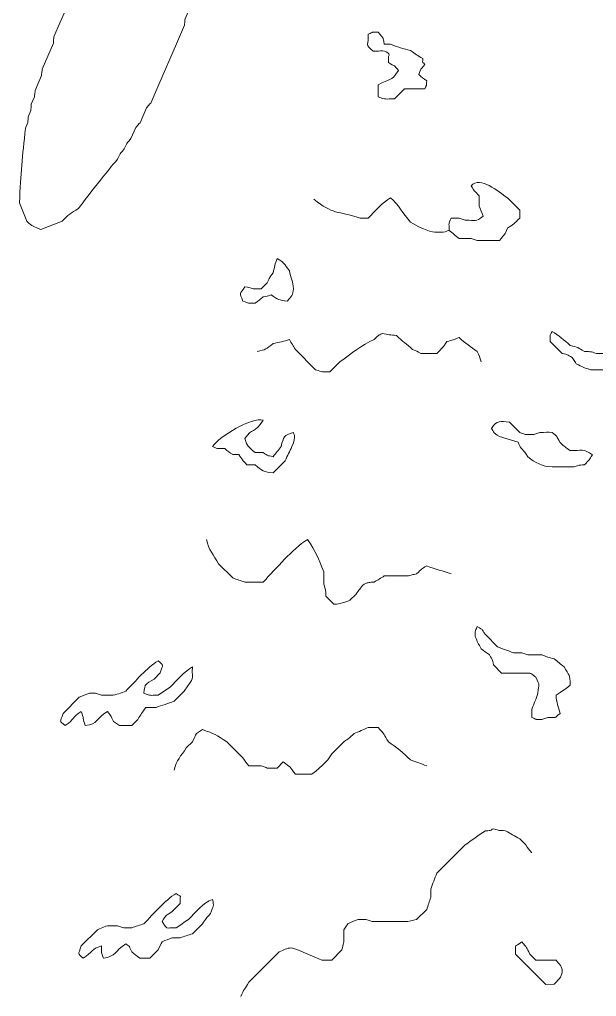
# Model space of a CAD drawing. Header units: millimetres. Extents: x -198 to 206, y -82 to 144.
# Drawn here: x -195.4 to -151.6, y -66.9 to 7.3 of the extents above; entities that cross this region are included whole.
import ezdxf

# ---------------------------------------------------------------- set-up
doc = ezdxf.new("R2010")
doc.units = ezdxf.units.MM
doc.header["$MEASUREMENT"] = 0
doc.layers.add('svg2', color=7, linetype='Continuous')

msp = doc.modelspace()

# ---------------------------------------------------------------- linework, layer by layer
at = {"layer": 'svg2', "lineweight": 9}
for points, knots in [([(-159.9075, 35.5064), (-159.884, 36.1101), (-159.8783, 35.9587), (-159.6211, 36.5531), (-159.6211, 36.5531), (-159.6211, 36.5638), (-159.5806, 37.0094), (-159.5791, 37.0365), (-159.5791, 37.0365), (-159.5791, 37.0365), (-159.2737, 37.7403), (-159.2737, 37.7403), (-159.2737, 37.7403), (-159.1055, 39.9542), (-158.9064, 41.4197), (-159.1504, 43.7084), (-159.1504, 43.7084), (-159.4082, 46.1284), (-160.1535, 48.1822), (-160.5919, 50.5213), (-160.5919, 50.5213), (-160.5919, 50.5213), (-160.9112, 51.3286), (-160.9112, 51.3286), (-160.9112, 51.3286), (-160.9132, 51.349), (-161.0053, 51.8426), (-161.0099, 51.8729), (-161.0099, 51.8729), (-161.0099, 51.8729), (-161.4088, 52.8821), (-161.4088, 52.8821), (-161.4088, 52.8821), (-161.4104, 52.9025), (-161.5025, 53.3961), (-161.5071, 53.4263), (-161.5071, 53.4263), (-161.5071, 53.4263), (-162.1454, 55.0407), (-162.1454, 55.0407), (-162.1454, 55.0407), (-162.1474, 55.0617), (-162.2391, 55.5547), (-162.2442, 55.5855), (-162.2442, 55.5855), (-162.2442, 55.5855), (-163.4407, 58.6132), (-163.4407, 58.6132), (-163.4407, 58.6132), (-163.4427, 58.6332), (-163.5348, 59.1268), (-163.5394, 59.157), (-163.5394, 59.157), (-163.788, 59.7871), (-163.8673, 60.1032), (-164.2386, 60.6312), (-164.2386, 60.6312), (-165.7047, 60.4246), (-167.5712, 59.4306), (-169.0215, 58.8572), (-169.0215, 58.8572), (-169.0378, 58.8445), (-169.4604, 58.5738), (-169.4863, 58.5575), (-169.4863, 58.5575), (-169.4863, 58.5575), (-171.3029, 57.8388), (-171.3029, 57.8388), (-171.3029, 57.8388), (-171.3187, 57.8264), (-171.7412, 57.5554), (-171.7673, 57.538), (-171.7673, 57.538), (-171.7673, 57.538), (-172.7761, 57.1396), (-172.7761, 57.1396), (-172.7761, 57.1396), (-172.7923, 57.1273), (-173.2149, 56.8567), (-173.241, 56.8393), (-173.241, 56.8393), (-173.241, 56.8393), (-174.2503, 56.4402), (-174.2503, 56.4402), (-174.2503, 56.4402), (-176.1966, 55.1993), (-178.3516, 54.2351), (-180.2075, 52.8335), (-180.2075, 52.8335), (-182.2434, 51.2964), (-182.9912, 50.2058), (-184.6, 48.3822), (-184.6, 48.3822), (-184.6, 48.3822), (-184.9658, 47.5371), (-184.9658, 47.5371), (-184.9658, 47.5371), (-184.9733, 47.5294), (-185.2712, 47.1955), (-185.29, 47.1755), (-185.29, 47.1755), (-185.29, 47.1755), (-185.7166, 46.1902), (-185.7166, 46.1902), (-185.7166, 46.1902), (-185.7166, 46.1902), (-185.9612, 45.6266), (-185.9612, 45.6266), (-185.9612, 45.6266), (-186.0855, 44.3262), (-186.1591, 43.7119), (-186.196, 42.3835), (-186.196, 42.3835), (-186.0343, 41.9205), (-186.0205, 41.877), (-185.9376, 41.4356), (-185.9376, 41.4356), (-185.9376, 41.4356), (-185.5387, 40.4263), (-185.5387, 40.4263), (-185.5387, 40.4263), (-185.2951, 40.0478), (-185.2767, 40.0054), (-185.0788, 39.5577), (-185.0788, 39.5577), (-184.8444, 39.3123), (-184.6287, 39.036), (-184.4168, 38.7695), (-184.4168, 38.7695), (-183.8251, 38.1035), (-183.4418, 37.9522), (-182.8307, 37.4129), (-182.8307, 37.4129), (-182.8307, 37.4129), (-182.2675, 37.169), (-182.2675, 37.169), (-182.2675, 37.169), (-182.2675, 37.169), (-181.7042, 36.9244), (-181.7042, 36.9244), (-181.7042, 36.9244), (-181.7042, 36.9244), (-181.141, 36.6809), (-181.141, 36.6809), (-181.141, 36.6809), (-180.3297, 36.6032), (-179.9574, 36.4272), (-179.0668, 36.4508), (-179.0668, 36.4508), (-178.7276, 36.4784), (-178.3777, 36.5101), (-178.0386, 36.5071), (-178.0386, 36.5071), (-177.5261, 36.7097), (-177.5824, 36.6957), (-177.0907, 36.7649), (-177.0907, 36.7649), (-177.1388, 35.5167), (-183.7043, 21.1172), (-184.7606, 18.6808), (-184.7606, 18.6808), (-186.5029, 17.4312), (-187.1234, 15.9242), (-188.4451, 14.4239), (-188.4451, 14.4239), (-188.4451, 14.4239), (-188.6891, 13.8611), (-188.6891, 13.8611), (-188.6891, 13.8611), (-188.6968, 13.854), (-188.9945, 13.5195), (-189.0129, 13.4995), (-189.0129, 13.4995), (-189.0129, 13.4995), (-189.2569, 12.9363), (-189.2569, 12.9363), (-189.2569, 12.9363), (-189.2646, 12.9286), (-189.5623, 12.5947), (-189.5807, 12.5747), (-189.5807, 12.5747), (-189.5807, 12.5747), (-189.947, 11.7302), (-189.947, 11.7302), (-189.947, 11.7302), (-189.9547, 11.7225), (-190.2524, 11.389), (-190.2708, 11.3686), (-190.2708, 11.3686), (-190.2708, 11.3686), (-191.0033, 9.6789), (-191.0033, 9.6789), (-191.0033, 9.6789), (-191.0104, 9.6718), (-191.3081, 9.3373), (-191.3271, 9.3179), (-191.3271, 9.3179), (-191.3271, 9.3179), (-192.1813, 7.3464), (-192.1813, 7.3464), (-192.1813, 7.3464), (-192.1813, 7.3464), (-192.3037, 7.0646), (-192.3037, 7.0646), (-192.3037, 7.0646), (-192.3037, 7.0646), (-192.7916, 5.9382), (-192.7916, 5.9382), (-192.7916, 5.9382), (-192.7916, 5.9275), (-192.832, 5.4823), (-192.8335, 5.4548), (-192.8335, 5.4548), (-192.8335, 5.4548), (-193.2612, 4.4691), (-193.2612, 4.4691), (-193.2612, 4.4691), (-193.2612, 4.4691), (-193.6878, 3.4833), (-193.6878, 3.4833), (-193.6878, 3.4833), (-193.6878, 3.4726), (-193.7281, 3.027), (-193.7302, 3.0005), (-193.7302, 3.0005), (-193.7302, 3.0005), (-194.2182, 1.8736), (-194.2182, 1.8736), (-194.2182, 1.8736), (-194.2182, 1.8643), (-194.2591, 1.4172), (-194.2607, 1.3907), (-194.2607, 1.3907), (-194.2607, 1.3907), (-194.5048, 0.8269), (-194.5048, 0.8269), (-194.5048, 0.8269), (-194.5048, 0.8168), (-194.5457, 0.3706), (-194.5471, 0.3441), (-194.5471, 0.3441), (-194.5471, 0.3441), (-194.7302, -0.0784), (-194.7302, -0.0784), (-194.7302, -0.0784), (-194.7298, -0.0897), (-194.7707, -0.5352), (-194.7723, -0.5623), (-194.7723, -0.5623), (-194.7723, -0.5623), (-194.9559, -0.9844), (-194.9559, -0.9844), (-194.9559, -0.9844), (-195.1645, -3.1711), (-195.3395, -4.3978), (-195.4014, -6.6449), (-195.4014, -6.6449), (-195.4014, -6.6449), (-194.8433, -8.0578), (-194.8433, -8.0578), (-194.8433, -8.0578), (-194.3646, -8.4793), (-194.3911, -8.421), (-193.7779, -8.6869), (-193.7779, -8.6869), (-193.7779, -8.6869), (-192.1635, -8.0481), (-192.1635, -8.0481), (-192.1635, -8.0481), (-191.6928, -7.5826), (-191.5236, -7.4169), (-190.9096, -7.0864), (-190.9096, -7.0864), (-190.3685, -6.2883), (-188.6278, -4.116), (-187.9531, -3.3502), (-187.9531, -3.3502), (-187.9531, -3.3502), (-187.7694, -2.9281), (-187.7694, -2.9281), (-187.7694, -2.9281), (-187.7623, -2.9204), (-187.465, -2.5865), (-187.4456, -2.5665), (-187.4456, -2.5665), (-187.4456, -2.5665), (-187.263, -2.144), (-187.263, -2.144), (-187.263, -2.144), (-187.2553, -2.1369), (-186.9577, -1.8028), (-186.9387, -1.7829), (-186.9387, -1.7829), (-186.9387, -1.7829), (-186.573, -0.9383), (-186.573, -0.9383), (-186.573, -0.9383), (-186.5653, -0.9306), (-186.2676, -0.5967), (-186.2492, -0.5767), (-186.2492, -0.5767), (-186.2492, -0.5767), (-185.7611, 0.5497), (-185.7611, 0.5497), (-185.7611, 0.5497), (-185.753, 0.5574), (-185.4558, 0.8915), (-185.4369, 0.9113), (-185.4369, 0.9113), (-185.4369, 0.9113), (-184.8266, 2.3196), (-184.8266, 2.3196), (-184.8266, 2.3196), (-184.8266, 2.3196), (-183.4843, 5.4174), (-183.4843, 5.4174), (-183.4843, 5.4174), (-183.4843, 5.4174), (-182.874, 6.8252), (-182.874, 6.8252), (-182.874, 6.8252), (-182.874, 6.8359), (-182.8331, 7.2809), (-182.8317, 7.3086), (-182.8317, 7.3086), (-182.8317, 7.3086), (-182.3436, 8.435), (-182.3436, 8.435), (-182.3436, 8.435), (-182.3436, 8.4461), (-182.3032, 8.8911), (-182.3011, 8.9182), (-182.3011, 8.9182), (-182.3011, 8.9182), (-181.9354, 9.7633), (-181.9354, 9.7633), (-181.9354, 9.7633), (-181.9354, 9.774), (-181.8946, 10.2192), (-181.8925, 10.2467), (-181.8925, 10.2467), (-181.8925, 10.2467), (-181.6485, 10.8099), (-181.6485, 10.8099), (-181.6485, 10.8099), (-181.5564, 11.7772), (-181.2249, 12.8647), (-181.0853, 13.9103), (-181.0853, 13.9103), (-180.9159, 15.1696), (-180.8704, 16.0817), (-180.8366, 17.315), (-180.8366, 17.315), (-179.5553, 20.2722), (-178.2739, 23.2289), (-176.9925, 26.1854), (-176.9925, 26.1854), (-176.3413, 27.6878), (-175.6901, 29.1891), (-175.0401, 30.6914), (-175.0401, 30.6914), (-174.5899, 31.7289), (-173.8078, 34.6425), (-172.866, 34.9341), (-172.866, 34.9341), (-172.5709, 34.5197), (-172.6154, 34.578), (-172.4068, 34.066), (-172.4068, 34.066), (-172.1724, 33.8205), (-171.9561, 33.5437), (-171.7448, 33.2778), (-171.7448, 33.2778), (-171.153, 32.6118), (-170.7699, 32.4599), (-170.158, 31.9212), (-170.158, 31.9212), (-170.158, 31.9212), (-169.5948, 31.6771), (-169.5948, 31.6771), (-169.5948, 31.6771), (-169.5948, 31.6771), (-169.0316, 31.4327), (-169.0316, 31.4327), (-169.0316, 31.4327), (-169.0316, 31.4327), (-168.4684, 31.1886), (-168.4684, 31.1886), (-168.4684, 31.1886), (-167.6571, 31.1109), (-167.2848, 30.935), (-166.3942, 30.9585), (-166.3942, 30.9585), (-165.983, 30.9927), (-165.5783, 31.0409), (-165.1645, 31.0945), (-165.1645, 31.0945), (-165.1645, 31.0945), (-163.5502, 31.733), (-163.5502, 31.733), (-163.5502, 31.733), (-163.1716, 31.977), (-163.1287, 31.9954), (-162.6815, 32.1928), (-162.6815, 32.1928), (-161.8687, 32.9975), (-161.3889, 33.4021), (-160.5975, 34.3008), (-160.5975, 34.3008), (-160.5975, 34.3008), (-160.2922, 35.0047), (-160.2922, 35.0047), (-160.2922, 35.0047), (-160.018, 35.2962), (-160.109, 35.2114), (-159.9075, 35.5064)], [0, 0, 0, 0, 0.0095238, 0.0095238, 0.0095238, 0.0095238, 0.0190476, 0.0190476, 0.0190476, 0.0190476, 0.0285714, 0.0285714, 0.0285714, 0.0285714, 0.0380952, 0.0380952, 0.0380952, 0.0380952, 0.047619, 0.047619, 0.047619, 0.047619, 0.0571429, 0.0571429, 0.0571429, 0.0571429, 0.0666667, 0.0666667, 0.0666667, 0.0666667, 0.0761905, 0.0761905, 0.0761905, 0.0761905, 0.0857143, 0.0857143, 0.0857143, 0.0857143, 0.0952381, 0.0952381, 0.0952381, 0.0952381, 0.1047619, 0.1047619, 0.1047619, 0.1047619, 0.1142857, 0.1142857, 0.1142857, 0.1142857, 0.1238095, 0.1238095, 0.1238095, 0.1238095, 0.1333333, 0.1333333, 0.1333333, 0.1333333, 0.1428571, 0.1428571, 0.1428571, 0.1428571, 0.152381, 0.152381, 0.152381, 0.152381, 0.1619048, 0.1619048, 0.1619048, 0.1619048, 0.1714286, 0.1714286, 0.1714286, 0.1714286, 0.1809524, 0.1809524, 0.1809524, 0.1809524, 0.1904762, 0.1904762, 0.1904762, 0.1904762, 0.2, 0.2, 0.2, 0.2, 0.2095238, 0.2095238, 0.2095238, 0.2095238, 0.2190476, 0.2190476, 0.2190476, 0.2190476, 0.2285714, 0.2285714, 0.2285714, 0.2285714, 0.2380952, 0.2380952, 0.2380952, 0.2380952, 0.247619, 0.247619, 0.247619, 0.247619, 0.2571429, 0.2571429, 0.2571429, 0.2571429, 0.2666667, 0.2666667, 0.2666667, 0.2666667, 0.2761905, 0.2761905, 0.2761905, 0.2761905, 0.2857143, 0.2857143, 0.2857143, 0.2857143, 0.2952381, 0.2952381, 0.2952381, 0.2952381, 0.3047619, 0.3047619, 0.3047619, 0.3047619, 0.3142857, 0.3142857, 0.3142857, 0.3142857, 0.3238095, 0.3238095, 0.3238095, 0.3238095, 0.3333333, 0.3333333, 0.3333333, 0.3333333, 0.3428571, 0.3428571, 0.3428571, 0.3428571, 0.352381, 0.352381, 0.352381, 0.352381, 0.3619048, 0.3619048, 0.3619048, 0.3619048, 0.3714286, 0.3714286, 0.3714286, 0.3714286, 0.3809524, 0.3809524, 0.3809524, 0.3809524, 0.3904762, 0.3904762, 0.3904762, 0.3904762, 0.4, 0.4, 0.4, 0.4, 0.4095238, 0.4095238, 0.4095238, 0.4095238, 0.4190476, 0.4190476, 0.4190476, 0.4190476, 0.4285714, 0.4285714, 0.4285714, 0.4285714, 0.4380952, 0.4380952, 0.4380952, 0.4380952, 0.447619, 0.447619, 0.447619, 0.447619, 0.4571429, 0.4571429, 0.4571429, 0.4571429, 0.4666667, 0.4666667, 0.4666667, 0.4666667, 0.4761905, 0.4761905, 0.4761905, 0.4761905, 0.4857143, 0.4857143, 0.4857143, 0.4857143, 0.4952381, 0.4952381, 0.4952381, 0.4952381, 0.5047619, 0.5047619, 0.5047619, 0.5047619, 0.5142857, 0.5142857, 0.5142857, 0.5142857, 0.5238095, 0.5238095, 0.5238095, 0.5238095, 0.5333333, 0.5333333, 0.5333333, 0.5333333, 0.5428571, 0.5428571, 0.5428571, 0.5428571, 0.552381, 0.552381, 0.552381, 0.552381, 0.5619048, 0.5619048, 0.5619048, 0.5619048, 0.5714286, 0.5714286, 0.5714286, 0.5714286, 0.5809524, 0.5809524, 0.5809524, 0.5809524, 0.5904762, 0.5904762, 0.5904762, 0.5904762, 0.6, 0.6, 0.6, 0.6, 0.6095238, 0.6095238, 0.6095238, 0.6095238, 0.6190476, 0.6190476, 0.6190476, 0.6190476, 0.6285714, 0.6285714, 0.6285714, 0.6285714, 0.6380952, 0.6380952, 0.6380952, 0.6380952, 0.647619, 0.647619, 0.647619, 0.647619, 0.6571429, 0.6571429, 0.6571429, 0.6571429, 0.6666667, 0.6666667, 0.6666667, 0.6666667, 0.6761905, 0.6761905, 0.6761905, 0.6761905, 0.6857143, 0.6857143, 0.6857143, 0.6857143, 0.6952381, 0.6952381, 0.6952381, 0.6952381, 0.7047619, 0.7047619, 0.7047619, 0.7047619, 0.7142857, 0.7142857, 0.7142857, 0.7142857, 0.7238095, 0.7238095, 0.7238095, 0.7238095, 0.7333333, 0.7333333, 0.7333333, 0.7333333, 0.7428571, 0.7428571, 0.7428571, 0.7428571, 0.752381, 0.752381, 0.752381, 0.752381, 0.7619048, 0.7619048, 0.7619048, 0.7619048, 0.7714286, 0.7714286, 0.7714286, 0.7714286, 0.7809524, 0.7809524, 0.7809524, 0.7809524, 0.7904762, 0.7904762, 0.7904762, 0.7904762, 0.8, 0.8, 0.8, 0.8, 0.8095238, 0.8095238, 0.8095238, 0.8095238, 0.8190476, 0.8190476, 0.8190476, 0.8190476, 0.8285714, 0.8285714, 0.8285714, 0.8285714, 0.8380952, 0.8380952, 0.8380952, 0.8380952, 0.847619, 0.847619, 0.847619, 0.847619, 0.8571429, 0.8571429, 0.8571429, 0.8571429, 0.8666667, 0.8666667, 0.8666667, 0.8666667, 0.8761905, 0.8761905, 0.8761905, 0.8761905, 0.8857143, 0.8857143, 0.8857143, 0.8857143, 0.8952381, 0.8952381, 0.8952381, 0.8952381, 0.9047619, 0.9047619, 0.9047619, 0.9047619, 0.9142857, 0.9142857, 0.9142857, 0.9142857, 0.9238095, 0.9238095, 0.9238095, 0.9238095, 0.9333333, 0.9333333, 0.9333333, 0.9333333, 0.9428571, 0.9428571, 0.9428571, 0.9428571, 0.952381, 0.952381, 0.952381, 0.952381, 0.9619048, 0.9619048, 0.9619048, 0.9619048, 0.9714286, 0.9714286, 0.9714286, 0.9714286, 0.9809524, 0.9809524, 0.9809524, 0.9809524, 1, 1, 1, 1]), ([(-168.1536, 2.3091), (-167.3209, 2.7894), (-167.171, 2.5014), (-166.6191, 3.3839), (-166.6191, 3.3839), (-166.9613, 3.8253), (-166.8559, 3.68), (-167.3864, 3.9977), (-167.3864, 3.9977), (-167.3864, 3.9977), (-167.3864, 4.458), (-167.3864, 4.458), (-167.3864, 4.458), (-167.1525, 4.7348), (-167.8043, 4.9874), (-168.1255, 4.8478), (-168.1255, 4.8478), (-168.1255, 4.8478), (-168.543, 4.8642), (-168.543, 4.8642), (-168.543, 4.8642), (-169.2258, 5.3359), (-168.8443, 5.3654), (-168.921, 6.1466), (-168.921, 6.1466), (-168.4309, 6.3414), (-168.7741, 6.2862), (-168.1536, 6.3001), (-168.1536, 6.3001), (-167.7572, 5.7977), (-167.8252, 6.0065), (-167.6933, 5.3788), (-167.6933, 5.3788), (-167.6933, 5.3788), (-167.2329, 5.3782), (-167.2329, 5.3782), (-167.2329, 5.3782), (-166.7199, 5.2007), (-166.2431, 5.0208), (-165.6983, 4.9178), (-165.6983, 4.9178), (-165.3019, 4.6048), (-165.1852, 4.5481), (-164.7776, 4.304), (-164.7776, 4.304), (-164.7776, 3.7905), (-164.8221, 4.1628), (-164.6242, 3.8443), (-164.6242, 3.8443), (-164.9925, 3.3766), (-164.862, 3.6191), (-165.0846, 3.0763), (-165.0846, 3.0763), (-164.8128, 2.8616), (-164.7561, 2.7987), (-164.4706, 2.6165), (-164.4706, 2.6165), (-164.5147, 2.0584), (-164.4334, 2.4467), (-164.6242, 2.0028), (-164.6242, 2.0028), (-164.6242, 2.0028), (-166.1587, 2.0028), (-166.1587, 2.0028), (-166.1587, 2.0028), (-166.1587, 2.0028), (-166.9265, 1.2354), (-166.9265, 1.2354), (-166.9265, 1.2354), (-167.5904, 1.2354), (-167.5664, 1.1612), (-168.1536, 1.3888), (-168.1536, 1.3888), (-168.1536, 1.3888), (-168.1536, 2.3091), (-168.1536, 2.3091)], [0, 0, 0, 0, 0.05, 0.05, 0.05, 0.05, 0.1, 0.1, 0.1, 0.1, 0.15, 0.15, 0.15, 0.15, 0.2, 0.2, 0.2, 0.2, 0.25, 0.25, 0.25, 0.25, 0.3, 0.3, 0.3, 0.3, 0.35, 0.35, 0.35, 0.35, 0.4, 0.4, 0.4, 0.4, 0.45, 0.45, 0.45, 0.45, 0.5, 0.5, 0.5, 0.5, 0.55, 0.55, 0.55, 0.55, 0.6, 0.6, 0.6, 0.6, 0.65, 0.65, 0.65, 0.65, 0.7, 0.7, 0.7, 0.7, 0.75, 0.75, 0.75, 0.75, 0.8, 0.8, 0.8, 0.8, 0.85, 0.85, 0.85, 0.85, 0.9, 0.9, 0.9, 0.9, 1, 1, 1, 1]), ([(-162.0153, -9.3547), (-162.0153, -9.3547), (-161.0946, -9.3547), (-161.0946, -9.3547), (-161.0946, -9.3547), (-161.0853, -9.3581), (-160.6597, -9.4984), (-160.6342, -9.5081), (-160.6342, -9.5081), (-160.6342, -9.5081), (-158.9461, -9.5081), (-158.9461, -9.5081), (-158.9461, -9.5081), (-158.5436, -9.0621), (-158.5667, -9.0676), (-158.3323, -8.5873), (-158.3323, -8.5873), (-157.9011, -8.2963), (-157.8151, -8.2144), (-157.4116, -7.82), (-157.4116, -7.82), (-157.4116, -7.82), (-157.4116, -7.2062), (-157.4116, -7.2062), (-157.4116, -7.2062), (-157.4116, -7.2062), (-158.3323, -6.2854), (-158.3323, -6.2854), (-158.3323, -6.2854), (-159.0505, -5.8158), (-160.4132, -4.5708), (-161.095, -5.3647), (-161.095, -5.3647), (-160.8321, -5.8006), (-160.8675, -5.7366), (-160.4808, -6.1315), (-160.4808, -6.1315), (-160.4808, -6.1315), (-160.4808, -6.8992), (-160.4808, -6.8992), (-160.4808, -6.8992), (-160.3774, -7.151), (-160.2751, -7.4138), (-160.1738, -7.666), (-160.1738, -7.666), (-160.8317, -8.1351), (-160.7018, -7.9735), (-161.555, -7.9735), (-161.555, -7.9735), (-161.5641, -7.9693), (-161.9897, -7.8297), (-162.0153, -7.82), (-162.0153, -7.82), (-162.0153, -7.82), (-162.6291, -7.82), (-162.6291, -7.82), (-162.6291, -7.82), (-162.8333, -8.3449), (-162.7827, -8.1095), (-162.7621, -8.7515), (-162.7621, -8.7515), (-162.4711, -8.9771), (-162.3007, -9.172), (-162.0153, -9.3547)], [0, 0, 0, 0, 0.0588235, 0.0588235, 0.0588235, 0.0588235, 0.1176471, 0.1176471, 0.1176471, 0.1176471, 0.1764706, 0.1764706, 0.1764706, 0.1764706, 0.2352941, 0.2352941, 0.2352941, 0.2352941, 0.2941176, 0.2941176, 0.2941176, 0.2941176, 0.3529412, 0.3529412, 0.3529412, 0.3529412, 0.4117647, 0.4117647, 0.4117647, 0.4117647, 0.4705882, 0.4705882, 0.4705882, 0.4705882, 0.5294118, 0.5294118, 0.5294118, 0.5294118, 0.5882353, 0.5882353, 0.5882353, 0.5882353, 0.6470588, 0.6470588, 0.6470588, 0.6470588, 0.7058824, 0.7058824, 0.7058824, 0.7058824, 0.7647059, 0.7647059, 0.7647059, 0.7647059, 0.8235294, 0.8235294, 0.8235294, 0.8235294, 0.8823529, 0.8823529, 0.8823529, 0.8823529, 1, 1, 1, 1]), ([(-174.9057, -11.8088), (-175.3598, -11.2488), (-175.2038, -11.2774), (-175.8264, -10.8876), (-175.8264, -10.8876), (-175.9952, -11.2994), (-176.0479, -11.5101), (-176.1333, -11.9623), (-176.1333, -11.9623), (-176.455, -12.4033), (-176.3672, -12.2637), (-176.5936, -12.7295), (-176.5936, -12.7295), (-176.5936, -12.7295), (-177.054, -13.1895), (-177.054, -13.1895), (-177.054, -13.1895), (-177.054, -13.1895), (-177.6679, -13.1895), (-177.6679, -13.1895), (-177.6679, -13.1895), (-178.0454, -13.0545), (-177.9314, -13.1041), (-178.2817, -13.0361), (-178.2817, -13.0361), (-178.7079, -13.634), (-178.7043, -13.4176), (-178.4351, -14.1102), (-178.4351, -14.1102), (-177.9104, -14.3144), (-178.1457, -14.2642), (-177.5144, -14.2642), (-177.5144, -14.2642), (-177.224, -14.0785), (-177.1789, -14.0279), (-176.9006, -13.8033), (-176.9006, -13.8033), (-176.5712, -13.7348), (-176.6367, -13.766), (-176.2868, -13.6503), (-176.2868, -13.6503), (-175.719, -13.9905), (-175.7502, -14.0576), (-175.0591, -14.1107), (-175.0591, -14.1107), (-174.7916, -13.7717), (-174.5987, -13.6458), (-174.5987, -13.1895), (-174.5987, -13.1895), (-174.5987, -12.6396), (-174.8019, -12.3598), (-174.9057, -11.8088)], [0, 0, 0, 0, 0.0714286, 0.0714286, 0.0714286, 0.0714286, 0.1428571, 0.1428571, 0.1428571, 0.1428571, 0.2142857, 0.2142857, 0.2142857, 0.2142857, 0.2857143, 0.2857143, 0.2857143, 0.2857143, 0.3571429, 0.3571429, 0.3571429, 0.3571429, 0.4285714, 0.4285714, 0.4285714, 0.4285714, 0.5, 0.5, 0.5, 0.5, 0.5714286, 0.5714286, 0.5714286, 0.5714286, 0.6428571, 0.6428571, 0.6428571, 0.6428571, 0.7142857, 0.7142857, 0.7142857, 0.7142857, 0.7857143, 0.7857143, 0.7857143, 0.7857143, 0.8571429, 0.8571429, 0.8571429, 0.8571429, 1, 1, 1, 1]), ([(-145.2883, -19.6352), (-145.2883, -19.6352), (-146.0555, -18.8678), (-146.0555, -18.8678), (-146.0555, -18.8678), (-146.5747, -18.6877), (-146.6366, -18.6919), (-147.1302, -18.4074), (-147.1302, -18.4074), (-147.7334, -18.3947), (-147.5088, -18.4299), (-148.0505, -18.254), (-148.0505, -18.254), (-148.0505, -18.254), (-150.0454, -18.254), (-150.0454, -18.254), (-150.0454, -18.254), (-150.0547, -18.2504), (-150.4803, -18.1098), (-150.5058, -18.1), (-150.5058, -18.1), (-150.5058, -18.1), (-151.58, -18.1005), (-151.58, -18.1005), (-151.58, -18.1005), (-152.1217, -17.9246), (-151.8972, -17.9604), (-152.5007, -17.9471), (-152.5007, -17.9471), (-153.0026, -17.6463), (-152.9872, -17.6105), (-153.575, -17.4867), (-153.575, -17.4867), (-154.0154, -17.0806), (-154.4743, -16.7072), (-154.9562, -16.412), (-154.9562, -16.412), (-155.1505, -16.9021), (-155.0962, -16.5588), (-155.1096, -17.1793), (-155.1096, -17.1793), (-155.1096, -17.1793), (-154.1888, -18.1005), (-154.1888, -18.1005), (-154.1888, -18.1005), (-153.6707, -18.2008), (-153.8804, -18.1425), (-153.4215, -18.4074), (-153.4215, -18.4074), (-153.4118, -18.4254), (-153.1315, -18.8413), (-153.1147, -18.8678), (-153.1147, -18.8678), (-152.6215, -19.1527), (-152.5596, -19.1487), (-152.0404, -19.3278), (-152.0404, -19.3278), (-152.0404, -19.3278), (-149.4317, -19.3278), (-149.4317, -19.3278), (-149.4317, -19.3278), (-149.1083, -19.4351), (-148.9672, -19.4945), (-148.6649, -19.6352), (-148.6649, -19.6352), (-148.3861, -20.7599), (-149.1826, -20.5349), (-149.2781, -21.783), (-149.2781, -21.783), (-148.691, -22.0117), (-148.7149, -21.937), (-148.0505, -21.937), (-148.0505, -21.937), (-148.0413, -21.9334), (-147.6163, -21.7928), (-147.5902, -21.783), (-147.5902, -21.783), (-147.2838, -21.8424), (-147.1298, -21.8792), (-146.8228, -21.937), (-146.8228, -21.937), (-146.2428, -21.1221), (-146.5937, -21.5396), (-146.6694, -20.5559), (-146.6694, -20.5559), (-145.9711, -20.2694), (-145.7578, -20.3145), (-145.2883, -19.6352)], [0, 0, 0, 0, 0.0434783, 0.0434783, 0.0434783, 0.0434783, 0.0869565, 0.0869565, 0.0869565, 0.0869565, 0.1304348, 0.1304348, 0.1304348, 0.1304348, 0.173913, 0.173913, 0.173913, 0.173913, 0.2173913, 0.2173913, 0.2173913, 0.2173913, 0.2608696, 0.2608696, 0.2608696, 0.2608696, 0.3043478, 0.3043478, 0.3043478, 0.3043478, 0.3478261, 0.3478261, 0.3478261, 0.3478261, 0.3913043, 0.3913043, 0.3913043, 0.3913043, 0.4347826, 0.4347826, 0.4347826, 0.4347826, 0.4782609, 0.4782609, 0.4782609, 0.4782609, 0.5217391, 0.5217391, 0.5217391, 0.5217391, 0.5652174, 0.5652174, 0.5652174, 0.5652174, 0.6086957, 0.6086957, 0.6086957, 0.6086957, 0.6521739, 0.6521739, 0.6521739, 0.6521739, 0.6956522, 0.6956522, 0.6956522, 0.6956522, 0.7391304, 0.7391304, 0.7391304, 0.7391304, 0.7826087, 0.7826087, 0.7826087, 0.7826087, 0.826087, 0.826087, 0.826087, 0.826087, 0.8695652, 0.8695652, 0.8695652, 0.8695652, 0.9130435, 0.9130435, 0.9130435, 0.9130435, 1, 1, 1, 1]), ([(-174.599, -24.0845), (-175.3371, -24.2973), (-175.3648, -24.4242), (-175.5198, -25.1592), (-175.5198, -25.1592), (-175.7495, -25.4431), (-175.9033, -25.6427), (-176.1336, -25.9266), (-176.1336, -25.9266), (-176.6518, -25.8262), (-176.442, -25.8845), (-176.9009, -25.6196), (-176.9009, -25.6196), (-176.9009, -25.6196), (-177.5147, -25.6196), (-177.5147, -25.6196), (-177.5147, -25.6196), (-178.0538, -25.0805), (-178.0876, -25.2222), (-178.282, -24.5449), (-178.282, -24.5449), (-177.7428, -23.732), (-177.5187, -24.1745), (-176.9009, -23.1643), (-176.9009, -23.1643), (-177.7505, -22.8998), (-180.1946, -24.3556), (-180.7373, -25.1592), (-180.7373, -25.1592), (-180.2124, -25.3628), (-180.4473, -25.3126), (-179.8166, -25.3126), (-179.8166, -25.3126), (-179.5408, -25.5306), (-179.4835, -25.5858), (-179.2028, -25.773), (-179.2028, -25.773), (-179.2028, -25.773), (-178.7424, -25.773), (-178.7424, -25.773), (-178.7424, -25.773), (-178.4921, -26.1465), (-178.4605, -26.1812), (-178.1285, -26.5404), (-178.1285, -26.5404), (-178.1285, -26.5404), (-177.5147, -26.5404), (-177.5147, -26.5404), (-177.5147, -26.5404), (-176.9489, -26.987), (-176.8661, -27.0979), (-176.1336, -27.1541), (-176.1336, -27.1541), (-176.1336, -27.1541), (-175.2128, -26.2334), (-175.2128, -26.2334), (-175.2128, -26.2334), (-175.0497, -25.8268), (-174.8874, -25.5583), (-174.7105, -25.1592), (-174.7105, -25.1592), (-174.3202, -24.2794), (-174.6148, -24.2093), (-174.599, -24.0845)], [0, 0, 0, 0, 0.0588235, 0.0588235, 0.0588235, 0.0588235, 0.1176471, 0.1176471, 0.1176471, 0.1176471, 0.1764706, 0.1764706, 0.1764706, 0.1764706, 0.2352941, 0.2352941, 0.2352941, 0.2352941, 0.2941176, 0.2941176, 0.2941176, 0.2941176, 0.3529412, 0.3529412, 0.3529412, 0.3529412, 0.4117647, 0.4117647, 0.4117647, 0.4117647, 0.4705882, 0.4705882, 0.4705882, 0.4705882, 0.5294118, 0.5294118, 0.5294118, 0.5294118, 0.5882353, 0.5882353, 0.5882353, 0.5882353, 0.6470588, 0.6470588, 0.6470588, 0.6470588, 0.7058824, 0.7058824, 0.7058824, 0.7058824, 0.7647059, 0.7647059, 0.7647059, 0.7647059, 0.8235294, 0.8235294, 0.8235294, 0.8235294, 0.8823529, 0.8823529, 0.8823529, 0.8823529, 1, 1, 1, 1]), ([(-156.3373, -24.2393), (-156.3118, -24.2302), (-155.8862, -24.0896), (-155.8769, -24.0859), (-155.8769, -24.0859), (-155.4426, -24.0767), (-155.2498, -24.0669), (-154.9562, -24.0859), (-154.9562, -24.0859), (-154.5148, -24.4281), (-154.6605, -24.3227), (-154.3428, -24.8533), (-154.3428, -24.8533), (-153.9828, -25.1852), (-153.9496, -25.2174), (-153.575, -25.4671), (-153.575, -25.4671), (-152.7039, -25.4665), (-152.5638, -25.2926), (-151.8871, -25.774), (-151.8871, -25.774), (-152.1464, -26.1976), (-152.1111, -26.1515), (-152.5009, -26.5412), (-152.5009, -26.5412), (-152.9863, -26.5786), (-152.818, -26.5454), (-153.2682, -26.6952), (-153.2682, -26.6952), (-153.2682, -26.6952), (-153.7286, -26.6952), (-153.7286, -26.6952), (-153.7286, -26.6952), (-153.7286, -26.6952), (-154.9562, -26.6952), (-154.9562, -26.6952), (-154.9562, -26.6952), (-155.6806, -26.6948), (-156.2514, -26.3591), (-156.7977, -25.9274), (-156.7977, -25.9274), (-157.1374, -25.3386), (-157.3056, -25.4481), (-157.5205, -24.8276), (-157.5205, -24.8276), (-157.5205, -24.8276), (-158.9461, -24.3929), (-158.9461, -24.3929), (-158.9461, -24.3929), (-159.4765, -24.0378), (-159.2187, -24.2942), (-159.5599, -23.7796), (-159.5599, -23.7796), (-159.1139, -23.1217), (-158.9073, -23.2368), (-158.1788, -23.3186), (-158.1788, -23.3186), (-158.1788, -23.3186), (-157.4116, -24.0859), (-157.4116, -24.0859), (-157.4116, -24.0859), (-156.8483, -24.3049), (-156.9859, -24.2393), (-156.3373, -24.2393)], [0, 0, 0, 0, 0.0588235, 0.0588235, 0.0588235, 0.0588235, 0.1176471, 0.1176471, 0.1176471, 0.1176471, 0.1764706, 0.1764706, 0.1764706, 0.1764706, 0.2352941, 0.2352941, 0.2352941, 0.2352941, 0.2941176, 0.2941176, 0.2941176, 0.2941176, 0.3529412, 0.3529412, 0.3529412, 0.3529412, 0.4117647, 0.4117647, 0.4117647, 0.4117647, 0.4705882, 0.4705882, 0.4705882, 0.4705882, 0.5294118, 0.5294118, 0.5294118, 0.5294118, 0.5882353, 0.5882353, 0.5882353, 0.5882353, 0.6470588, 0.6470588, 0.6470588, 0.6470588, 0.7058824, 0.7058824, 0.7058824, 0.7058824, 0.7647059, 0.7647059, 0.7647059, 0.7647059, 0.8235294, 0.8235294, 0.8235294, 0.8235294, 0.8823529, 0.8823529, 0.8823529, 0.8823529, 1, 1, 1, 1]), ([(-154.0354, -41.8872), (-154.3199, -41.6579), (-154.5188, -41.5035), (-154.8028, -41.2738), (-154.8028, -41.2738), (-155.2611, -41.1767), (-155.304, -41.1346), (-155.7235, -40.9664), (-155.7235, -40.9664), (-155.7235, -40.9664), (-156.7977, -40.9664), (-156.7977, -40.9664), (-156.7977, -40.9664), (-156.8069, -40.9628), (-157.2325, -40.8221), (-157.258, -40.8128), (-157.258, -40.8128), (-157.258, -40.8128), (-157.872, -40.8128), (-157.872, -40.8128), (-157.872, -40.8128), (-158.3093, -40.6615), (-158.6719, -40.5244), (-159.0995, -40.3525), (-159.0995, -40.3525), (-159.0995, -40.3525), (-160.0203, -39.4317), (-160.0203, -39.4317), (-160.0203, -39.4317), (-160.3752, -38.9013), (-160.1196, -39.1597), (-160.6342, -38.8179), (-160.6342, -38.8179), (-160.8285, -39.308), (-160.7743, -38.9642), (-160.7876, -39.5853), (-160.7876, -39.5853), (-160.6223, -39.9975), (-160.5574, -40.1213), (-160.3273, -40.506), (-160.3273, -40.506), (-160.0515, -40.7244), (-159.9938, -40.7786), (-159.7135, -40.9664), (-159.7135, -40.9664), (-159.4413, -41.4282), (-159.5134, -41.2273), (-159.4065, -41.7336), (-159.4065, -41.7336), (-159.4065, -41.7336), (-158.7927, -42.3475), (-158.7927, -42.3475), (-158.7927, -42.3475), (-158.7927, -42.3475), (-156.6447, -42.3475), (-156.6447, -42.3475), (-156.6447, -42.3475), (-156.6263, -42.3567), (-156.21, -42.638), (-156.1839, -42.6543), (-156.1839, -42.6543), (-155.8324, -43.4478), (-155.9844, -43.0457), (-156.0305, -43.8821), (-156.0305, -43.8821), (-156.1818, -44.32), (-156.3195, -44.682), (-156.4908, -45.1102), (-156.4908, -45.1102), (-156.4908, -45.1102), (-156.4908, -45.7236), (-156.4908, -45.7236), (-156.4908, -45.7236), (-156.0007, -45.9184), (-156.3445, -45.8632), (-155.7235, -45.877), (-155.7235, -45.877), (-155.7142, -45.8735), (-155.2886, -45.7333), (-155.2631, -45.7236), (-155.2631, -45.7236), (-154.4391, -45.7056), (-154.9327, -45.8377), (-154.3424, -45.4166), (-154.3424, -45.4166), (-154.4907, -44.9609), (-154.6103, -44.5414), (-154.6493, -44.0355), (-154.6493, -44.0355), (-154.1766, -43.6882), (-154.0488, -43.6953), (-153.575, -43.2683), (-153.575, -43.2683), (-153.593, -42.4544), (-153.643, -42.5526), (-154.0354, -41.8872)], [0, 0, 0, 0, 0.04, 0.04, 0.04, 0.04, 0.08, 0.08, 0.08, 0.08, 0.12, 0.12, 0.12, 0.12, 0.16, 0.16, 0.16, 0.16, 0.2, 0.2, 0.2, 0.2, 0.24, 0.24, 0.24, 0.24, 0.28, 0.28, 0.28, 0.28, 0.32, 0.32, 0.32, 0.32, 0.36, 0.36, 0.36, 0.36, 0.4, 0.4, 0.4, 0.4, 0.44, 0.44, 0.44, 0.44, 0.48, 0.48, 0.48, 0.48, 0.52, 0.52, 0.52, 0.52, 0.56, 0.56, 0.56, 0.56, 0.6, 0.6, 0.6, 0.6, 0.64, 0.64, 0.64, 0.64, 0.68, 0.68, 0.68, 0.68, 0.72, 0.72, 0.72, 0.72, 0.76, 0.76, 0.76, 0.76, 0.8, 0.8, 0.8, 0.8, 0.84, 0.84, 0.84, 0.84, 0.88, 0.88, 0.88, 0.88, 0.92, 0.92, 0.92, 0.92, 1, 1, 1, 1]), ([(-182.2721, -41.8872), (-182.9033, -42.2739), (-183.4011, -42.8621), (-183.9596, -43.4217), (-183.9596, -43.4217), (-184.2707, -43.6247), (-184.5699, -43.8319), (-184.881, -44.0355), (-184.881, -44.0355), (-185.529, -44.0355), (-185.392, -44.1004), (-185.9551, -43.8815), (-185.9551, -43.8815), (-185.8758, -43.0805), (-185.8549, -43.259), (-185.1874, -42.8079), (-185.1874, -42.8079), (-185.1874, -42.8079), (-184.727, -42.3469), (-184.727, -42.3469), (-184.727, -42.3469), (-184.4932, -41.6251), (-184.399, -41.84), (-184.881, -41.4268), (-184.881, -41.4268), (-185.7643, -41.9669), (-186.5665, -42.9593), (-187.3357, -43.7287), (-187.3357, -43.7287), (-187.6202, -43.8268), (-188.1168, -44.035), (-188.4104, -44.035), (-188.4104, -44.035), (-188.4104, -44.035), (-189.1778, -44.0355), (-189.1778, -44.0355), (-189.1778, -44.0355), (-189.1869, -44.032), (-189.612, -43.8912), (-189.6376, -43.8821), (-189.6376, -43.8821), (-189.6376, -43.8821), (-190.0979, -43.8815), (-190.0979, -43.8815), (-190.0979, -43.8815), (-190.3502, -43.9854), (-190.6125, -44.0877), (-190.8658, -44.189), (-190.8658, -44.189), (-190.8658, -44.189), (-192.093, -45.4166), (-192.093, -45.4166), (-192.093, -45.4166), (-192.3272, -46.139), (-192.4214, -45.9241), (-191.9394, -46.3373), (-191.9394, -46.3373), (-191.1901, -45.8683), (-191.4617, -45.7323), (-190.7123, -45.2632), (-190.7123, -45.2632), (-190.5057, -45.7956), (-190.6121, -45.8043), (-190.4049, -46.3373), (-190.4049, -46.3373), (-189.4657, -46.2448), (-189.5598, -45.7788), (-188.7174, -45.2632), (-188.7174, -45.2632), (-188.3956, -45.7046), (-188.4836, -45.5645), (-188.257, -46.0305), (-188.257, -46.0305), (-188.2386, -46.0392), (-187.8227, -46.3205), (-187.7961, -46.3373), (-187.7961, -46.3373), (-187.7961, -46.3373), (-186.8759, -46.3369), (-186.8759, -46.3369), (-186.8759, -46.3369), (-186.8759, -46.3369), (-186.4155, -45.877), (-186.4155, -45.877), (-186.4155, -45.877), (-186.171, -45.4694), (-186.1142, -45.3522), (-185.8011, -44.9562), (-185.8011, -44.9562), (-185.8011, -44.9562), (-185.0338, -44.9562), (-185.0338, -44.9562), (-185.0338, -44.9562), (-184.575, -44.7972), (-184.112, -44.6545), (-183.6533, -44.4958), (-183.6533, -44.4958), (-183.6533, -44.4958), (-182.8855, -43.7287), (-182.8855, -43.7287), (-182.8855, -43.7287), (-182.0527, -42.4544), (-182.3151, -43.1076), (-182.2721, -41.8872)], [0, 0, 0, 0, 0.037037, 0.037037, 0.037037, 0.037037, 0.0740741, 0.0740741, 0.0740741, 0.0740741, 0.1111111, 0.1111111, 0.1111111, 0.1111111, 0.1481481, 0.1481481, 0.1481481, 0.1481481, 0.1851852, 0.1851852, 0.1851852, 0.1851852, 0.2222222, 0.2222222, 0.2222222, 0.2222222, 0.2592593, 0.2592593, 0.2592593, 0.2592593, 0.2962963, 0.2962963, 0.2962963, 0.2962963, 0.3333333, 0.3333333, 0.3333333, 0.3333333, 0.3703704, 0.3703704, 0.3703704, 0.3703704, 0.4074074, 0.4074074, 0.4074074, 0.4074074, 0.4444444, 0.4444444, 0.4444444, 0.4444444, 0.4814815, 0.4814815, 0.4814815, 0.4814815, 0.5185185, 0.5185185, 0.5185185, 0.5185185, 0.5555556, 0.5555556, 0.5555556, 0.5555556, 0.5925926, 0.5925926, 0.5925926, 0.5925926, 0.6296296, 0.6296296, 0.6296296, 0.6296296, 0.6666667, 0.6666667, 0.6666667, 0.6666667, 0.7037037, 0.7037037, 0.7037037, 0.7037037, 0.7407407, 0.7407407, 0.7407407, 0.7407407, 0.7777778, 0.7777778, 0.7777778, 0.7777778, 0.8148148, 0.8148148, 0.8148148, 0.8148148, 0.8518519, 0.8518519, 0.8518519, 0.8518519, 0.8888889, 0.8888889, 0.8888889, 0.8888889, 0.9259259, 0.9259259, 0.9259259, 0.9259259, 1, 1, 1, 1]), ([(-190.5587, -63.9852), (-191.0401, -63.5713), (-190.9459, -63.7862), (-190.7121, -63.0644), (-190.7121, -63.0644), (-190.7121, -63.0644), (-189.4846, -61.8368), (-189.4846, -61.8368), (-189.4846, -61.8368), (-189.3377, -61.7764), (-188.8103, -61.5299), (-188.7172, -61.5293), (-188.7172, -61.5293), (-188.7172, -61.5293), (-187.9495, -61.5299), (-187.9495, -61.5299), (-187.9495, -61.5299), (-187.9402, -61.5335), (-187.5152, -61.6736), (-187.4895, -61.6833), (-187.4895, -61.6833), (-187.4895, -61.6833), (-186.8757, -61.6833), (-186.8757, -61.6833), (-186.8757, -61.6833), (-186.5683, -61.577), (-186.2624, -61.4823), (-185.955, -61.3759), (-185.955, -61.3759), (-185.1856, -60.6071), (-184.383, -59.6153), (-183.4997, -59.074), (-183.4997, -59.074), (-183.0735, -59.4397), (-183.2112, -58.9989), (-183.1927, -59.8413), (-183.1927, -59.8413), (-183.1927, -59.8413), (-183.8065, -60.4557), (-183.8065, -60.4557), (-183.8065, -60.4557), (-184.3636, -60.8321), (-184.207, -60.6362), (-184.5739, -61.2229), (-184.5739, -61.2229), (-184.1421, -61.8583), (-184.3693, -61.6833), (-183.4997, -61.6833), (-183.4997, -61.6833), (-183.1887, -61.4797), (-182.8898, -61.2726), (-182.579, -61.0695), (-182.579, -61.0695), (-182.0156, -60.5057), (-181.4587, -59.742), (-180.7375, -59.535), (-180.7375, -59.535), (-180.6254, -60.0961), (-180.6719, -59.9769), (-180.8909, -60.6085), (-180.8909, -60.6085), (-181.2233, -60.9693), (-181.2531, -61.004), (-181.5046, -61.3759), (-181.5046, -61.3759), (-181.5046, -61.3759), (-182.272, -62.1432), (-182.272, -62.1432), (-182.272, -62.1432), (-182.579, -62.2496), (-182.8853, -62.3438), (-183.1927, -62.4506), (-183.1927, -62.4506), (-183.1927, -62.4506), (-183.8065, -62.45), (-183.8065, -62.45), (-183.8065, -62.45), (-184.1299, -62.5575), (-184.271, -62.6164), (-184.5739, -62.7576), (-184.5739, -62.7576), (-184.6143, -62.8511), (-184.8337, -63.2726), (-184.8808, -63.3714), (-184.8808, -63.3714), (-184.8808, -63.3714), (-185.4946, -63.9847), (-185.4946, -63.9847), (-185.4946, -63.9847), (-185.4946, -63.9847), (-186.262, -63.9852), (-186.262, -63.9852), (-186.262, -63.9852), (-186.552, -63.799), (-186.5975, -63.7488), (-186.8757, -63.5248), (-186.8757, -63.5248), (-187.1924, -62.8578), (-186.8895, -63.2829), (-187.3361, -62.9104), (-187.3361, -62.9104), (-188.1791, -63.426), (-188.085, -63.8921), (-189.0242, -63.9852), (-189.0242, -63.9852), (-189.2278, -63.4598), (-189.1776, -63.6952), (-189.1776, -63.0644), (-189.1776, -63.0644), (-189.9444, -63.2844), (-189.8584, -63.5565), (-190.5587, -63.9852)], [0, 0, 0, 0, 0.0344828, 0.0344828, 0.0344828, 0.0344828, 0.0689655, 0.0689655, 0.0689655, 0.0689655, 0.1034483, 0.1034483, 0.1034483, 0.1034483, 0.137931, 0.137931, 0.137931, 0.137931, 0.1724138, 0.1724138, 0.1724138, 0.1724138, 0.2068966, 0.2068966, 0.2068966, 0.2068966, 0.2413793, 0.2413793, 0.2413793, 0.2413793, 0.2758621, 0.2758621, 0.2758621, 0.2758621, 0.3103448, 0.3103448, 0.3103448, 0.3103448, 0.3448276, 0.3448276, 0.3448276, 0.3448276, 0.3793103, 0.3793103, 0.3793103, 0.3793103, 0.4137931, 0.4137931, 0.4137931, 0.4137931, 0.4482759, 0.4482759, 0.4482759, 0.4482759, 0.4827586, 0.4827586, 0.4827586, 0.4827586, 0.5172414, 0.5172414, 0.5172414, 0.5172414, 0.5517241, 0.5517241, 0.5517241, 0.5517241, 0.5862069, 0.5862069, 0.5862069, 0.5862069, 0.6206897, 0.6206897, 0.6206897, 0.6206897, 0.6551724, 0.6551724, 0.6551724, 0.6551724, 0.6896552, 0.6896552, 0.6896552, 0.6896552, 0.7241379, 0.7241379, 0.7241379, 0.7241379, 0.7586207, 0.7586207, 0.7586207, 0.7586207, 0.7931034, 0.7931034, 0.7931034, 0.7931034, 0.8275862, 0.8275862, 0.8275862, 0.8275862, 0.862069, 0.862069, 0.862069, 0.862069, 0.8965517, 0.8965517, 0.8965517, 0.8965517, 0.9310345, 0.9310345, 0.9310345, 0.9310345, 1, 1, 1, 1]), ([(-154.6493, -64.139), (-154.6493, -64.139), (-156.184, -64.139), (-156.184, -64.139), (-156.184, -64.139), (-156.184, -64.139), (-156.6444, -63.6786), (-156.6444, -63.6786), (-156.6444, -63.6786), (-156.8781, -63.1978), (-156.8557, -63.2045), (-157.2582, -62.7579), (-157.2582, -62.7579), (-157.8766, -63.2213), (-157.6996, -62.8188), (-157.7186, -63.6786), (-157.7186, -63.6786), (-157.7186, -63.6786), (-155.4167, -65.9811), (-155.4167, -65.9811), (-155.4167, -65.9811), (-155.4167, -65.9811), (-154.8029, -65.9805), (-154.8029, -65.9805), (-154.8029, -65.9805), (-154.5747, -65.7334), (-154.1895, -65.3995), (-154.189, -65.0597), (-154.189, -65.0597), (-154.189, -64.6), (-154.3838, -64.4828), (-154.6493, -64.139)], [0, 0, 0, 0, 0.1111111, 0.1111111, 0.1111111, 0.1111111, 0.2222222, 0.2222222, 0.2222222, 0.2222222, 0.3333333, 0.3333333, 0.3333333, 0.3333333, 0.4444444, 0.4444444, 0.4444444, 0.4444444, 0.5555556, 0.5555556, 0.5555556, 0.5555556, 0.6666667, 0.6666667, 0.6666667, 0.6666667, 0.7777778, 0.7777778, 0.7777778, 0.7777778, 1, 1, 1, 1])]:
    msp.add_open_spline(points, degree=3, knots=knots, dxfattribs=at)
at = {"layer": 'svg2', "color": 1, "lineweight": 9}
for points, knots in [([(-162.7827, -8.7406), (-163.0067, -8.8209), (-163.133, -8.8941), (-163.3965, -8.8941), (-163.3965, -8.8941), (-163.3965, -8.8941), (-163.8568, -8.8941), (-163.8568, -8.8941), (-163.8568, -8.8941), (-164.2589, -8.8941), (-165.3325, -8.3463), (-165.6983, -8.1274), (-165.6983, -8.1274), (-166.3131, -7.4602), (-166.591, -6.7697), (-167.2329, -6.2853), (-167.2329, -6.2853), (-167.8646, -6.672), (-168.3618, -7.2603), (-168.921, -7.8198), (-168.921, -7.8198), (-168.921, -7.8198), (-169.5348, -7.8198), (-169.5348, -7.8198), (-169.5348, -7.8198), (-171.2647, -7.2593), (-171.5804, -7.5509), (-173.0567, -6.3856)], [0, 0, 0, 0, 0.125, 0.125, 0.125, 0.125, 0.25, 0.25, 0.25, 0.25, 0.375, 0.375, 0.375, 0.375, 0.5, 0.5, 0.5, 0.5, 0.625, 0.625, 0.625, 0.625, 0.75, 0.75, 0.75, 0.75, 1, 1, 1, 1]), ([(-177.3611, -17.9477), (-176.6946, -17.807), (-176.6731, -17.76), (-176.1336, -17.3339), (-176.1336, -17.3339), (-175.6957, -17.2509), (-175.3201, -17.161), (-174.9058, -17.0269), (-174.9058, -17.0269), (-174.7488, -17.2934), (-174.6045, -17.5287), (-174.4455, -17.7942), (-174.4455, -17.7942), (-174.4455, -17.7942), (-172.9109, -19.3288), (-172.9109, -19.3288), (-172.9109, -19.3288), (-172.3421, -19.5129), (-172.472, -19.4823), (-171.8366, -19.4823), (-171.8366, -19.4823), (-171.8366, -19.4823), (-171.0694, -18.7144), (-171.0694, -18.7144), (-171.0694, -18.7144), (-170.209, -18.1328), (-169.3982, -17.4233), (-168.4606, -17.0265), (-168.4606, -17.0265), (-168.101, -16.6669), (-168.2018, -16.7808), (-167.8468, -16.5665), (-167.8468, -16.5665), (-167.4146, -16.6479), (-167.2509, -16.7094), (-166.7725, -16.7201), (-166.7725, -16.7201), (-166.3117, -17.1702), (-165.9991, -17.3748), (-165.5449, -17.7937), (-165.5449, -17.7937), (-165.2123, -17.9139), (-165.2216, -17.9298), (-164.931, -18.1006), (-164.931, -18.1006), (-164.931, -18.1006), (-163.7034, -18.1006), (-163.7034, -18.1006), (-163.7034, -18.1006), (-163.3085, -17.6975), (-163.2277, -17.6111), (-162.9361, -17.1805), (-162.9361, -17.1805), (-162.4777, -17.0837), (-162.4348, -17.0418), (-162.0153, -16.8729), (-162.0153, -16.8729), (-161.56, -17.294), (-161.1221, -17.6172), (-160.6342, -17.9472), (-160.6342, -17.9472), (-160.4863, -18.2587), (-160.4408, -18.3866), (-160.3273, -18.715)], [0, 0, 0, 0, 0.0588235, 0.0588235, 0.0588235, 0.0588235, 0.1176471, 0.1176471, 0.1176471, 0.1176471, 0.1764706, 0.1764706, 0.1764706, 0.1764706, 0.2352941, 0.2352941, 0.2352941, 0.2352941, 0.2941176, 0.2941176, 0.2941176, 0.2941176, 0.3529412, 0.3529412, 0.3529412, 0.3529412, 0.4117647, 0.4117647, 0.4117647, 0.4117647, 0.4705882, 0.4705882, 0.4705882, 0.4705882, 0.5294118, 0.5294118, 0.5294118, 0.5294118, 0.5882353, 0.5882353, 0.5882353, 0.5882353, 0.6470588, 0.6470588, 0.6470588, 0.6470588, 0.7058824, 0.7058824, 0.7058824, 0.7058824, 0.7647059, 0.7647059, 0.7647059, 0.7647059, 0.8235294, 0.8235294, 0.8235294, 0.8235294, 0.8823529, 0.8823529, 0.8823529, 0.8823529, 1, 1, 1, 1]), ([(-181.1977, -32.219), (-181.0391, -32.9726), (-180.6687, -33.4062), (-180.2769, -34.0611), (-180.2769, -34.0611), (-180.2769, -34.0611), (-179.2026, -35.1348), (-179.2026, -35.1348), (-179.2026, -35.1348), (-178.8958, -35.2411), (-178.5893, -35.3358), (-178.2819, -35.4422), (-178.2819, -35.4422), (-178.2819, -35.4422), (-176.9008, -35.4422), (-176.9008, -35.4422), (-176.9008, -35.4422), (-175.8511, -34.3925), (-174.7447, -32.9659), (-173.5247, -32.2196), (-173.5247, -32.2196), (-172.9164, -33.1495), (-172.6546, -33.6416), (-172.297, -34.6749), (-172.297, -34.6749), (-172.297, -34.6749), (-172.297, -35.5956), (-172.297, -35.5956), (-172.297, -35.5956), (-172.1211, -36.1373), (-172.1569, -35.9127), (-172.1436, -36.5159), (-172.1436, -36.5159), (-172.1436, -36.5159), (-171.5298, -37.1301), (-171.5298, -37.1301), (-171.5298, -37.1301), (-170.963, -37.0868), (-170.8039, -36.9967), (-170.3021, -36.8233), (-170.3021, -36.8233), (-170.3021, -36.8233), (-169.8417, -36.3629), (-169.8417, -36.3629), (-169.8417, -36.3629), (-169.592, -35.9884), (-169.5598, -35.9548), (-169.2279, -35.5956), (-169.2279, -35.5956), (-168.7777, -35.4463), (-168.9455, -35.479), (-168.4606, -35.4422), (-168.4606, -35.4422), (-168.1941, -35.2852), (-167.9587, -35.1403), (-167.6933, -34.9812), (-167.6933, -34.9812), (-167.6933, -34.9812), (-165.8518, -34.9812), (-165.8518, -34.9812), (-165.8518, -34.9812), (-165.4748, -34.8462), (-165.5889, -34.8958), (-165.238, -34.8283), (-165.238, -34.8283), (-164.8482, -34.4385), (-164.8942, -34.4733), (-164.4706, -34.214), (-164.4706, -34.214), (-163.8097, -34.4794), (-163.2317, -34.5945), (-162.6291, -34.8283)], [0, 0, 0, 0, 0.0526316, 0.0526316, 0.0526316, 0.0526316, 0.1052632, 0.1052632, 0.1052632, 0.1052632, 0.1578947, 0.1578947, 0.1578947, 0.1578947, 0.2105263, 0.2105263, 0.2105263, 0.2105263, 0.2631579, 0.2631579, 0.2631579, 0.2631579, 0.3157895, 0.3157895, 0.3157895, 0.3157895, 0.3684211, 0.3684211, 0.3684211, 0.3684211, 0.4210526, 0.4210526, 0.4210526, 0.4210526, 0.4736842, 0.4736842, 0.4736842, 0.4736842, 0.5263158, 0.5263158, 0.5263158, 0.5263158, 0.5789474, 0.5789474, 0.5789474, 0.5789474, 0.6315789, 0.6315789, 0.6315789, 0.6315789, 0.6842105, 0.6842105, 0.6842105, 0.6842105, 0.7368421, 0.7368421, 0.7368421, 0.7368421, 0.7894737, 0.7894737, 0.7894737, 0.7894737, 0.8421053, 0.8421053, 0.8421053, 0.8421053, 0.8947368, 0.8947368, 0.8947368, 0.8947368, 1, 1, 1, 1]), ([(-183.6531, -49.7134), (-183.4981, -48.9778), (-183.1411, -48.651), (-182.7324, -48.0253), (-182.7324, -48.0253), (-182.7324, -48.0253), (-182.272, -47.5649), (-182.272, -47.5649), (-182.272, -47.5649), (-182.2315, -47.4714), (-182.0116, -47.0493), (-181.965, -46.9516), (-181.965, -46.9516), (-181.9472, -46.9404), (-181.5303, -46.6611), (-181.5046, -46.6442), (-181.5046, -46.6442), (-180.611, -46.9537), (-180.4709, -47.0371), (-179.6631, -47.5649), (-179.6631, -47.5649), (-179.6631, -47.5649), (-178.4356, -48.7926), (-178.4356, -48.7926), (-178.4356, -48.7926), (-178.2493, -49.0832), (-178.1997, -49.1282), (-177.9752, -49.4064), (-177.9752, -49.4064), (-177.9752, -49.4064), (-177.0545, -49.4064), (-177.0545, -49.4064), (-177.0545, -49.4064), (-177.0452, -49.41), (-176.6196, -49.5513), (-176.5941, -49.56), (-176.5941, -49.56), (-176.5941, -49.56), (-175.8267, -49.56), (-175.8267, -49.56), (-175.8267, -49.56), (-175.8267, -49.56), (-175.3664, -49.0996), (-175.3664, -49.0996), (-175.3664, -49.0996), (-174.7761, -49.5082), (-174.8953, -49.4663), (-174.4456, -50.0208), (-174.4456, -50.0208), (-174.4456, -50.0208), (-173.2179, -50.0208), (-173.2179, -50.0208), (-173.2179, -50.0208), (-172.6849, -49.6602), (-172.4716, -49.4274), (-171.9897, -48.946), (-171.9897, -48.946), (-171.9806, -48.9282), (-171.7002, -48.5118), (-171.6834, -48.4862), (-171.6834, -48.4862), (-171.6834, -48.4862), (-170.7626, -47.5649), (-170.7626, -47.5649), (-170.7626, -47.5649), (-170.3882, -47.3154), (-170.3544, -47.283), (-169.9953, -46.9516), (-169.9953, -46.9516), (-169.6203, -46.8012), (-169.2961, -46.6411), (-168.9211, -46.4908), (-168.9211, -46.4908), (-168.9211, -46.4908), (-168.1538, -46.4908), (-168.1538, -46.4908), (-168.1538, -46.4908), (-167.693, -46.9906), (-167.7021, -47.0376), (-167.3866, -47.5655), (-167.3866, -47.5655), (-166.8212, -47.947), (-166.2135, -48.4427), (-165.6985, -48.946), (-165.6985, -48.946), (-165.2381, -49.1057), (-164.9184, -49.1982), (-164.4708, -49.4064)], [0, 0, 0, 0, 0.0434783, 0.0434783, 0.0434783, 0.0434783, 0.0869565, 0.0869565, 0.0869565, 0.0869565, 0.1304348, 0.1304348, 0.1304348, 0.1304348, 0.173913, 0.173913, 0.173913, 0.173913, 0.2173913, 0.2173913, 0.2173913, 0.2173913, 0.2608696, 0.2608696, 0.2608696, 0.2608696, 0.3043478, 0.3043478, 0.3043478, 0.3043478, 0.3478261, 0.3478261, 0.3478261, 0.3478261, 0.3913043, 0.3913043, 0.3913043, 0.3913043, 0.4347826, 0.4347826, 0.4347826, 0.4347826, 0.4782609, 0.4782609, 0.4782609, 0.4782609, 0.5217391, 0.5217391, 0.5217391, 0.5217391, 0.5652174, 0.5652174, 0.5652174, 0.5652174, 0.6086957, 0.6086957, 0.6086957, 0.6086957, 0.6521739, 0.6521739, 0.6521739, 0.6521739, 0.6956522, 0.6956522, 0.6956522, 0.6956522, 0.7391304, 0.7391304, 0.7391304, 0.7391304, 0.7826087, 0.7826087, 0.7826087, 0.7826087, 0.826087, 0.826087, 0.826087, 0.826087, 0.8695652, 0.8695652, 0.8695652, 0.8695652, 0.9130435, 0.9130435, 0.9130435, 0.9130435, 1, 1, 1, 1]), ([(-178.5888, -66.9015), (-178.3776, -66.4017), (-178.2711, -66.2795), (-177.9749, -65.8268), (-177.9749, -65.8268), (-177.9749, -65.8268), (-175.673, -63.5249), (-175.673, -63.5249), (-175.673, -63.5249), (-175.3355, -63.3898), (-175.1088, -63.2185), (-174.7523, -63.2185), (-174.7523, -63.2185), (-174.4659, -63.2185), (-172.9409, -63.9693), (-172.4504, -64.1393), (-172.4504, -64.1393), (-172.4504, -64.1393), (-171.6832, -64.1393), (-171.6832, -64.1393), (-171.6832, -64.1393), (-171.6832, -64.1393), (-170.9159, -63.3719), (-170.9159, -63.3719), (-170.9159, -63.3719), (-170.8469, -63.0419), (-170.8785, -63.108), (-170.7625, -62.7576), (-170.7625, -62.7576), (-170.7625, -62.7576), (-170.7625, -61.8374), (-170.7625, -61.8374), (-170.7625, -61.8374), (-170.7526, -61.819), (-170.4723, -61.403), (-170.4555, -61.377), (-170.4555, -61.377), (-170.1439, -61.2286), (-170.0166, -61.1836), (-169.6882, -61.0701), (-169.6882, -61.0701), (-169.6882, -61.0701), (-169.0744, -61.0705), (-169.0744, -61.0705), (-169.0744, -61.0705), (-169.0651, -61.0737), (-168.6401, -61.2143), (-168.614, -61.223), (-168.614, -61.223), (-168.614, -61.223), (-167.6933, -61.2235), (-167.6933, -61.2235), (-167.6933, -61.2235), (-167.6933, -61.2235), (-166.1587, -61.2235), (-166.1587, -61.2235), (-166.1587, -61.2235), (-165.7904, -61.2235), (-165.5776, -61.1345), (-165.238, -61.0701), (-165.238, -61.0701), (-165.238, -61.0701), (-164.4706, -60.3027), (-164.4706, -60.3027), (-164.4706, -60.3027), (-164.3642, -59.9953), (-164.2701, -59.6889), (-164.1637, -59.382), (-164.1637, -59.382), (-164.1637, -59.382), (-164.1637, -58.7682), (-164.1637, -58.7682), (-164.1637, -58.7682), (-164.0123, -58.3303), (-163.8753, -57.9681), (-163.7033, -57.5405), (-163.7033, -57.5405), (-163.7033, -57.5405), (-161.555, -55.3922), (-161.555, -55.3922), (-161.555, -55.3922), (-161.0341, -55.0401), (-160.5477, -54.6627), (-160.0209, -54.3174), (-160.0209, -54.3174), (-159.428, -54.3174), (-159.719, -54.2887), (-159.4065, -54.1649), (-159.4065, -54.1649), (-158.8648, -54.3399), (-159.0894, -54.3045), (-158.4858, -54.3179), (-158.4858, -54.3179), (-158.1102, -54.5429), (-157.787, -54.7066), (-157.4116, -54.9318), (-157.4116, -54.9318), (-157.4116, -54.9318), (-156.9517, -55.3922), (-156.9517, -55.3922), (-156.9517, -55.3922), (-156.7655, -55.6822), (-156.7153, -55.7277), (-156.4908, -56.0059)], [0, 0, 0, 0, 0.037037, 0.037037, 0.037037, 0.037037, 0.0740741, 0.0740741, 0.0740741, 0.0740741, 0.1111111, 0.1111111, 0.1111111, 0.1111111, 0.1481481, 0.1481481, 0.1481481, 0.1481481, 0.1851852, 0.1851852, 0.1851852, 0.1851852, 0.2222222, 0.2222222, 0.2222222, 0.2222222, 0.2592593, 0.2592593, 0.2592593, 0.2592593, 0.2962963, 0.2962963, 0.2962963, 0.2962963, 0.3333333, 0.3333333, 0.3333333, 0.3333333, 0.3703704, 0.3703704, 0.3703704, 0.3703704, 0.4074074, 0.4074074, 0.4074074, 0.4074074, 0.4444444, 0.4444444, 0.4444444, 0.4444444, 0.4814815, 0.4814815, 0.4814815, 0.4814815, 0.5185185, 0.5185185, 0.5185185, 0.5185185, 0.5555556, 0.5555556, 0.5555556, 0.5555556, 0.5925926, 0.5925926, 0.5925926, 0.5925926, 0.6296296, 0.6296296, 0.6296296, 0.6296296, 0.6666667, 0.6666667, 0.6666667, 0.6666667, 0.7037037, 0.7037037, 0.7037037, 0.7037037, 0.7407407, 0.7407407, 0.7407407, 0.7407407, 0.7777778, 0.7777778, 0.7777778, 0.7777778, 0.8148148, 0.8148148, 0.8148148, 0.8148148, 0.8518519, 0.8518519, 0.8518519, 0.8518519, 0.8888889, 0.8888889, 0.8888889, 0.8888889, 0.9259259, 0.9259259, 0.9259259, 0.9259259, 1, 1, 1, 1])]:
    msp.add_open_spline(points, degree=3, knots=knots, dxfattribs=at)

doc.saveas('drawing.dxf')
